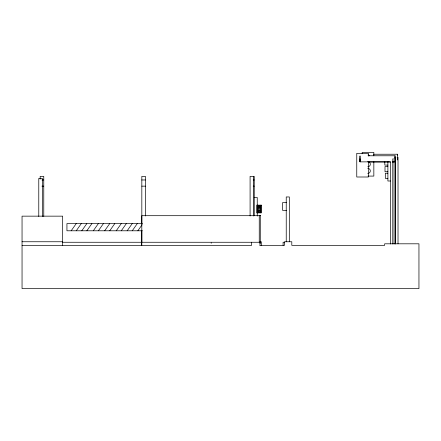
<?xml version="1.0" encoding="UTF-8"?>
<svg xmlns="http://www.w3.org/2000/svg" width="441" height="441" viewBox="0 0 441 441"><rect width="100%" height="100%" fill="white"/><g stroke="black" fill="none" stroke-linecap="round" stroke-linejoin="round"><path stroke-width="0.66" d="M394.916 158.87L395.042 155.778L368.252 155.778M359.944 156.191L359.944 161.544M395.103 161.544L395.042 155.778M397.396 155.138L397.484 154.234L373.439 154.234M397.545 160L397.484 154.234M360.005 161.34L360.005 158.87L360.032 161.869L360.038 155.882M390.45 243.983L390.478 161.869L360.032 161.869M71.172 230.786L76.238 223.581M76.238 230.786L81.304 223.581M81.772 230.786L86.838 223.581M86.838 230.786L91.904 223.581M93.299 230.786L98.365 223.581M98.365 230.786L103.431 223.581M104.666 230.786L109.732 223.581M109.732 230.786L114.798 223.581M116.215 230.786L121.281 223.581M121.281 230.786L126.341 223.581M127.168 230.786L132.234 223.581M132.234 230.786L137.3 223.581M137.835 230.786L142.123 224.69M394.86 157.321L395.897 157.321M397.435 157.321L398.019 157.321L398.019 243.807M393.455 158.87L392.782 158.87L392.782 243.978M394.993 158.87L395.577 158.87L395.577 243.978M392.446 161.869L394.414 161.869M368.125 161.957L390.45 161.957M392.418 161.957L394.386 161.957M387.893 165.088L384.806 165.088L384.806 161.847M387.893 166.566L385.01 166.566L385.01 171.714L387.893 171.714M387.893 173.225L385.318 173.225L385.318 178.373L387.893 178.373M368.009 176.086L373.841 176.086L373.841 161.88M41.923 179.972L43.769 179.972M141.732 179.972L145.431 179.972M253.239 179.972L254.225 179.972M390.467 181.003L387.893 181.003L387.893 161.384M41.923 186.152L43.769 186.152M141.826 186.152L145.431 186.152M253.239 186.152L254.225 186.152M254.159 197.474L257.241 197.474L257.241 205.054M286.683 202.623L282.565 202.623L282.565 210.346L286.683 210.346M257.875 209.695L260.515 209.695L260.444 212.264M260.515 212.264L257.875 212.264L257.946 209.695M260.278 215.539L259.253 215.539L259.253 242.263M260.278 215.693L141.804 215.693L141.804 245.35M142.476 223.581L66.938 223.581L66.938 230.786L142.267 230.786M22.05 241.751L62.672 241.751M259.936 241.751L261.309 241.751L261.309 245.35M62.616 242.263L141.682 242.263M141.804 242.263L260.278 242.263M284.439 242.263L283.1 242.263L283.1 245.35M259.975 243.294L260.278 243.294L260.278 215.5M22.05 245.35L251.635 245.35L251.635 242.263M259.936 245.35L284.489 245.35L284.489 241.751L291.799 241.751L291.799 245.35L384.657 245.35L384.657 243.807L418.95 243.807L418.95 288.596L22.05 288.596L22.05 216.151L62.672 216.151L62.672 245.35M395.616 157.321L395.616 243.807M394.094 159.554L394.094 243.978M373.841 155.789L373.841 152.404L362.182 152.404L362.182 153.76M368.422 156.026L368.422 153.325L356.758 153.325L356.758 177.001L368.422 177.001L368.422 161.439M289.318 241.751L289.318 196.962L286.231 196.962L286.231 241.751M260.967 205.148L260.967 212.871M260.51 205.815L260.51 208.384M259.975 242.263L259.975 245.35M258.007 205.815L258.007 208.384M257.241 212.634L257.241 216.079M257.125 205.148L257.125 212.871M254.225 215.765L254.225 176.372L250.086 176.372L250.086 215.98M253.685 176.372L253.685 215.98M211.195 242.776L211.195 243.294M145.431 215.98L145.431 176.372L141.826 176.372L141.826 224.022M141.826 230.219L141.826 241.927M141.682 241.751L141.682 245.35M43.769 216.454L43.769 176.372L40.164 176.372L40.164 179.101M42.375 216.448L42.375 178.429L38.775 178.429L38.775 216.448M367.739 168.308A2.574 2.574 0 0 1 370.308 170.882A2.574 2.574 0 0 1 367.739 173.456M367.75 161.649A2.574 2.574 0 0 1 370.324 164.223A2.574 2.574 0 0 1 367.75 166.797M367.943 155.023A2.574 2.574 0 0 1 369.762 155.778M259.815 210.379L259.738 211.851L258.707 211.851L258.707 211.338L258.084 210.936L258.707 211.173C258.762 210.809 258.988 209.381 259.17 210.82C259.65 209.552 259.247 211.432 259.815 210.379M258.933 207.364C257.676 208.08 261.171 208.196 259.347 207.022C260.559 206.449 258.806 207.292 259.501 206.234L258.988 206.234C259.694 207.298 257.864 206.46 259.137 207.016L258.933 207.364M261.237 205.148L256.86 205.148L256.86 212.871L261.237 212.871L261.237 205.148M260.576 205.815L257.941 205.815L257.941 208.384L260.576 208.384L260.576 205.815"/></g></svg>
